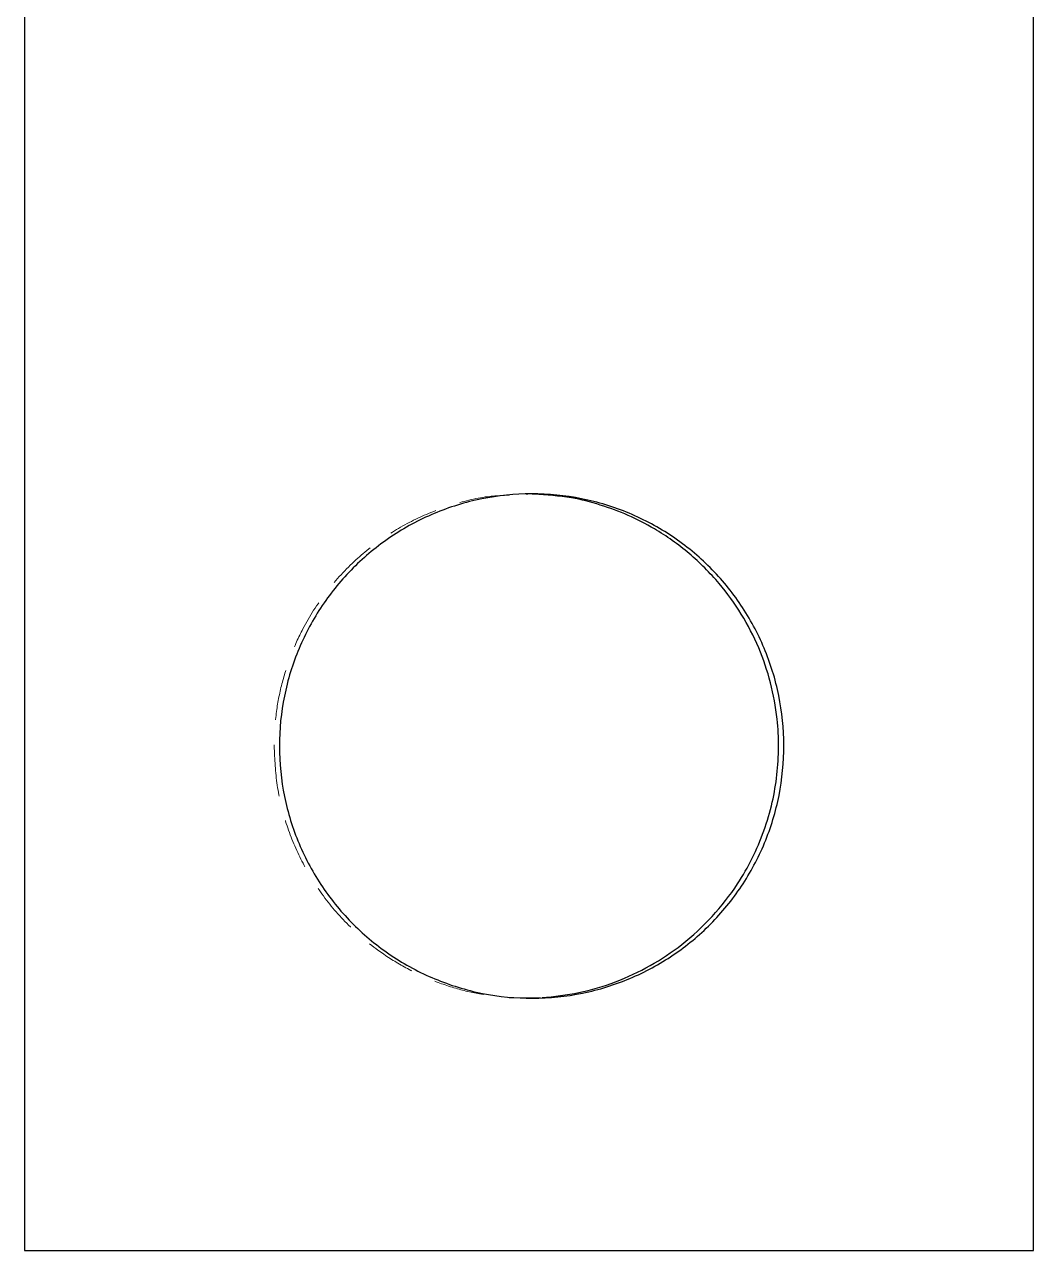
# Model space of a CAD drawing. Header units: millimetres. Extents: x 0 to 270, y 0 to 208.
# Drawn here: x 166.23 to 191.63, y 68.36 to 99.23 of the extents above; entities that cross this region are included whole.
import ezdxf

# ---------------------------------------------------------------- set-up
doc = ezdxf.new("R2010")
doc.units = ezdxf.units.MM
doc.linetypes.add('HIDDEN', pattern=[1.905, 1.27, -0.635])

msp = doc.modelspace()

# ---------------------------------------------------------------- linework, layer by layer
at = {"color": 7, "linetype": 'Continuous', "lineweight": 25}
for p, q in [((166.233, 131.865), (166.233, 68.365)), ((191.633, 68.365), (191.633, 131.865)), ((178.991, 74.725), (179.221, 74.726)), ((166.233, 68.365), (191.633, 68.365))]:
    msp.add_line(p, q, dxfattribs=at)
at = {"color": 7, "linetype": 'HIDDEN', "lineweight": 18}
for p, q in [((179.01, 87.415), (178.857, 87.415)), ((178.857, 74.715), (179.01, 74.715))]:
    msp.add_line(p, q, dxfattribs=at)
for points, knots in [([(178.444, 87.38), (178.279, 87.374), (177.794, 87.355), (177.012, 87.159), (176.112, 86.819), (175.274, 86.334), (174.489, 85.707), (173.795, 84.938), (173.277, 84.128), (172.926, 83.347), (172.7, 82.633), (172.547, 81.868), (172.528, 81.34), (172.518, 81.065)], [0, 0, 0, 0, 0.0508013, 0.1495805, 0.2483961, 0.3514356, 0.4545086, 0.5679102, 0.681285, 0.7591587, 0.8373152, 0.9151175, 1, 1, 1, 1]), ([(179.062, 87.404), (179.034, 87.408), (178.966, 87.417), (178.898, 87.41), (178.858, 87.405)], [0, 0, 0, 0, 0.412929, 1, 1, 1, 1]), ([(172.518, 81.065), (172.533, 80.733), (172.564, 80.071), (172.8, 79.109), (173.168, 78.207), (173.676, 77.358), (174.325, 76.583), (175.035, 75.97), (175.746, 75.515), (176.418, 75.187), (177.113, 74.943), (177.819, 74.79), (178.444, 74.714), (178.835, 74.722), (178.991, 74.725)], [0, 0, 0, 0, 0.096628, 0.193297, 0.289522, 0.385793, 0.490012, 0.594225, 0.668366, 0.74276, 0.816852, 0.885658, 0.954719, 1, 1, 1, 1])]:
    msp.add_open_spline(points, degree=3, knots=knots, dxfattribs=at)
at = {"color": 7, "linetype": 'Continuous', "lineweight": 25}
for points, knots in [([(172.649, 81.065), (172.649, 81.492), (172.692, 81.91), (172.858, 82.73), (172.984, 83.136), (173.305, 83.9), (173.5, 84.261), (173.96, 84.945), (174.222, 85.262), (174.798, 85.838), (175.116, 86.101), (175.801, 86.561), (176.163, 86.757), (176.926, 87.078), (177.333, 87.204), (178.156, 87.371), (178.574, 87.414), (179.419, 87.416), (179.846, 87.373), (180.668, 87.208), (181.071, 87.085), (181.842, 86.762), (182.204, 86.567), (182.886, 86.108), (183.205, 85.844), (183.78, 85.269), (184.039, 84.955), (184.499, 84.271), (184.694, 83.908), (185.012, 83.15), (185.137, 82.749), (185.306, 81.921), (185.348, 81.503), (185.35, 80.662), (185.309, 80.233), (185.145, 79.409), (185.023, 79.01), (184.703, 78.238), (184.508, 77.875), (184.054, 77.194), (183.792, 76.873), (183.217, 76.295), (182.904, 76.035), (182.223, 75.574), (181.855, 75.374), (181.094, 75.053), (180.697, 74.929), (179.867, 74.759), (179.445, 74.716), (178.603, 74.714), (178.176, 74.755), (177.348, 74.921), (176.948, 75.044), (176.176, 75.365), (175.807, 75.564), (175.125, 76.022), (174.805, 76.285), (174.223, 76.865), (173.964, 77.179), (173.506, 77.858), (173.306, 78.227), (172.985, 78.989), (172.862, 79.385), (172.694, 80.208), (172.649, 80.638), (172.649, 81.065)], [0, 0, 0, 0, 0.03125, 0.03125, 0.0625, 0.0625, 0.09375, 0.09375, 0.125, 0.125, 0.15625, 0.15625, 0.1875, 0.1875, 0.21875, 0.21875, 0.25, 0.25, 0.28125, 0.28125, 0.3125, 0.3125, 0.34375, 0.34375, 0.375, 0.375, 0.40625, 0.40625, 0.4375, 0.4375, 0.46875, 0.46875, 0.5, 0.5, 0.53125, 0.53125, 0.5625, 0.5625, 0.59375, 0.59375, 0.625, 0.625, 0.65625, 0.65625, 0.6875, 0.6875, 0.71875, 0.71875, 0.75, 0.75, 0.78125, 0.78125, 0.8125, 0.8125, 0.84375, 0.84375, 0.875, 0.875, 0.90625, 0.90625, 0.9375, 0.9375, 0.96875, 0.96875, 1, 1, 1, 1]), ([(179.261, 74.73), (179.572, 74.762), (180.206, 74.829), (181.125, 75.109), (181.997, 75.517), (182.82, 76.067), (183.564, 76.756), (184.145, 77.499), (184.565, 78.234), (184.859, 78.923), (185.067, 79.629), (185.188, 80.34), (185.229, 81.042), (185.19, 81.823), (185.034, 82.667), (184.731, 83.558), (184.296, 84.398), (183.715, 85.203), (182.984, 85.932), (182.199, 86.492), (181.436, 86.883), (180.735, 87.144), (179.943, 87.347), (179.376, 87.384), (179.062, 87.404)], [0, 0, 0, 0, 0.047754, 0.096982, 0.146885, 0.196808, 0.251471, 0.306132, 0.344879, 0.383757, 0.42247, 0.4581, 0.49387, 0.529493, 0.577094, 0.624718, 0.674549, 0.724398, 0.780551, 0.83669, 0.875089, 0.913627, 0.952001, 1, 1, 1, 1])]:
    msp.add_open_spline(points, degree=3, knots=knots, dxfattribs=at)

doc.saveas('drawing.dxf')
